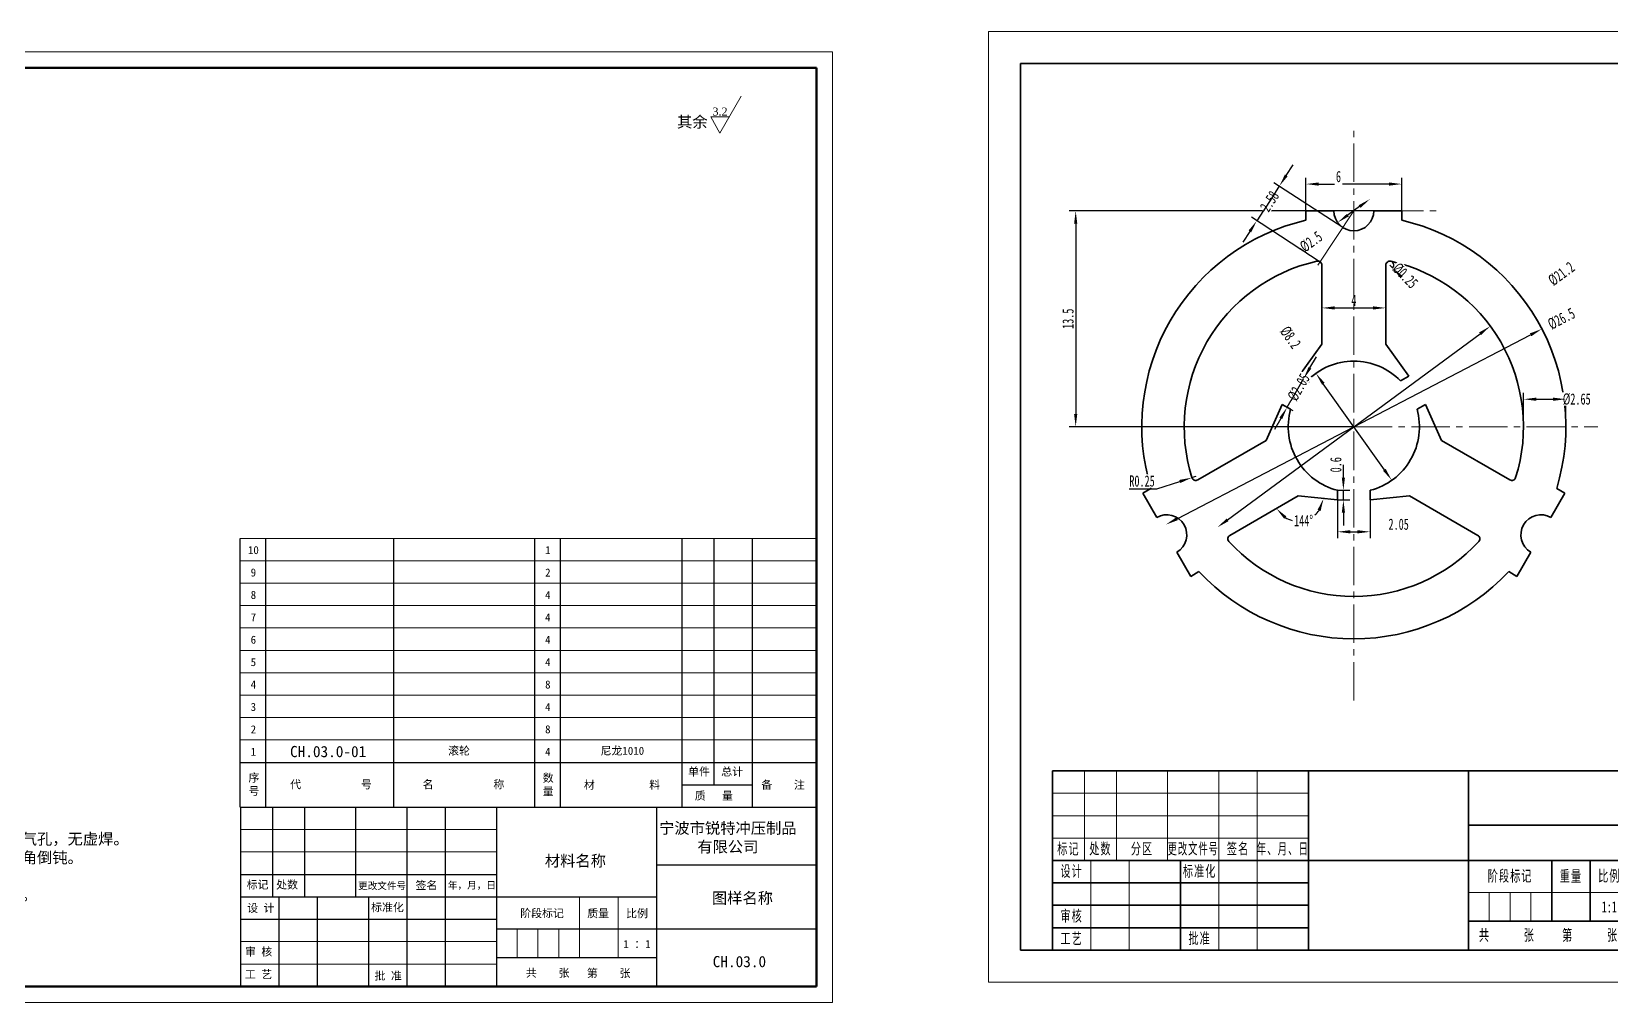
# Model space of a CAD drawing. Header units: millimetres. Extents: x 2881 to 4175, y 614 to 1739.
# Drawn here: x 3240.2 to 3733.8, y 1435.8 to 1739.2 of the extents above; entities that cross this region are included whole.
import ezdxf
from ezdxf.enums import TextEntityAlignment as Align

# ---------------------------------------------------------------- set-up
doc = ezdxf.new("R2010")
doc.units = ezdxf.units.MM
doc.linetypes.add('点画线', pattern=[18, 12, -2, 2, -2])
for name, color, linetype, lineweight in [('中心线层', 1, '点画线', 18), ('实线', 7, 'Continuous', 25), ('尺寸标注', 2, 'Continuous', 9), ('尺寸线层', 3, 'Continuous', 18), ('引导线', 6, 'Continuous', 9), ('文本', 3, 'Continuous', 15), ('框格线', 8, 'Continuous', 20), ('粗实线', 9, 'Continuous', 50), ('粗实线层', 7, 'Continuous', 35), ('细实线层', 7, 'Continuous', 18)]:
    doc.layers.add(name, color=color, linetype=linetype, lineweight=lineweight)
doc.styles.get("Standard").update_dxf_attribs({"font": 'simfang.ttf'})
doc.styles.add('标准', font='', dxfattribs={"width": 0.667})
doc.styles.get('标准').set_extended_font_data('宋体')
doc.dimstyles.new('GB_尺寸', dxfattribs={"dimtxt": 3.5, "dimasz": 4, "dimexe": 2, "dimexo": 0, "dimtad": 1, "dimlfac": 0.2, "dimdsep": 46, "dimtxsty": '标准', "dimblk": '_CAXARROW', "dimcen": 0, "dimdle": 6, "dimazin": 2, "dimtfac": 0.707107, "dimtdec": 3, "dimtmove": 2, "dimatfit": 3, "dimfxl": 1, "dimfrac": 2, "dimtolj": 1, "dimtzin": 0, "dimarcsym": 1})

# ---------------------------------------------------------------- blocks, each defined once
blk = doc.blocks.new('_CAXARROW')
blk.add_hatch(color=0).paths.add_polyline_path([(0, 0), (-1, 0.125), (-1, -0.125)], flags=0)
blk = doc.blocks.new('*D36')
at = {"layer": 'Defpoints', "color": 0, "transparency": 16777216}
blk.add_point((3594.59, 1585.1), dxfattribs=at)
at = {"layer": '尺寸线层', "color": 0, "linetype": 'Continuous', "lineweight": -2, "transparency": 16777216}
blk.add_line((3598.14, 1586.94), (3708.58, 1644.42), dxfattribs=at)
at = {"layer": '尺寸线层', "color": 0, "lineweight": -2, "transparency": 16777216, "xscale": 4, "yscale": 4, "zscale": 4, "rotation": 207.4920403016438}
blk.add_blockref('_CAXARROW', (3594.59, 1585.1), dxfattribs=at)
at = {"layer": '尺寸线层', "color": 0, "transparency": 16777216, "insert": (3718.22, 1649.43), "char_height": 3.5, "attachment_point": 5, "rotation": 27.492, "style": '标准', "bg_fill": 3, "box_fill_scale": 1.1, "bg_fill_color": 256, "bg_fill_true_color": 13158600, "bg_fill_transparency": 0}
blk.add_mtext('\\A1;%%C26.5', dxfattribs=at)
at = {"layer": 'Defpoints', "color": 0, "transparency": 16777216}
blk.add_point((3712.13, 1646.26), dxfattribs=at)
at = {"layer": '尺寸线层', "color": 0, "lineweight": -2, "transparency": 16777216, "xscale": 4, "yscale": 4, "zscale": 4, "rotation": 27.4920403016438}
blk.add_blockref('_CAXARROW', (3712.13, 1646.26), dxfattribs=at)
blk = doc.blocks.new('*D37')
at = {"layer": 'Defpoints', "color": 0, "transparency": 16777216}
for p in [(3696.02, 1647.13), (3610.7, 1584.23)]:
    blk.add_point(p, dxfattribs=at)
at = {"layer": '尺寸线层', "color": 0, "linetype": 'Continuous', "lineweight": -2, "transparency": 16777216}
blk.add_line((3613.92, 1586.6), (3692.8, 1644.75), dxfattribs=at)
at = {"layer": '尺寸线层', "color": 0, "lineweight": -2, "transparency": 16777216, "xscale": 4, "yscale": 4, "zscale": 4}
for p, rotation in [((3696.02, 1647.13), 36.39739199366306), ((3610.7, 1584.23), 216.397391993663)]:
    blk.add_blockref('_CAXARROW', p, dxfattribs=dict(at, rotation=rotation))
at = {"layer": '尺寸线层', "color": 0, "transparency": 16777216, "insert": (3718.22, 1663.49), "char_height": 3.5, "attachment_point": 5, "rotation": 36.3974, "style": '标准', "bg_fill": 3, "box_fill_scale": 1.1, "bg_fill_color": 256, "bg_fill_true_color": 13158600, "bg_fill_transparency": 0}
blk.add_mtext('\\A1;%%C21.2', dxfattribs=at)
blk = doc.blocks.new('*D38')
at = {"layer": 'Defpoints', "color": 0, "transparency": 16777216}
for p in [(3641.5, 1632.4), (3665.23, 1598.96)]:
    blk.add_point(p, dxfattribs=at)
at = {"layer": '尺寸线层', "color": 0, "linetype": 'Continuous', "lineweight": -2, "transparency": 16777216}
blk.add_line((3662.91, 1602.22), (3643.81, 1629.14), dxfattribs=at)
at = {"layer": '尺寸线层', "color": 0, "lineweight": -2, "transparency": 16777216, "xscale": 4, "yscale": 4, "zscale": 4}
for p, rotation in [((3641.5, 1632.4), 125.3609230140557), ((3665.23, 1598.96), 305.3609230140556)]:
    blk.add_blockref('_CAXARROW', p, dxfattribs=dict(at, rotation=rotation))
at = {"layer": '尺寸线层', "color": 0, "transparency": 16777216, "insert": (3633.55, 1643.6), "char_height": 3.5, "attachment_point": 5, "rotation": 305.3609, "style": '标准', "bg_fill": 3, "box_fill_scale": 1.1, "bg_fill_color": 256, "bg_fill_true_color": 13158600, "bg_fill_transparency": 0}
blk.add_mtext('\\A1;%%C8.2', dxfattribs=at)
blk = doc.blocks.new('*D39')
at = {"layer": 'Defpoints', "color": 0, "transparency": 16777216}
for p in [(3643.36, 1652.3), (3663.36, 1652.82), (3663.36, 1651.37)]:
    blk.add_point(p, dxfattribs=at)
at = {"layer": '尺寸线层', "color": 0, "linetype": 'Continuous', "lineweight": -2, "transparency": 16777216}
for p, q in [((3643.36, 1652.3), (3643.36, 1654.82)), ((3663.36, 1651.37), (3663.36, 1654.82)), ((3647.36, 1652.82), (3659.36, 1652.82))]:
    blk.add_line(p, q, dxfattribs=at)
at = {"layer": '尺寸线层', "color": 0, "lineweight": -2, "transparency": 16777216, "xscale": 4, "yscale": 4, "zscale": 4, "rotation": 180}
blk.add_blockref('_CAXARROW', (3643.36, 1652.82), dxfattribs=at)
at = {"layer": '尺寸线层', "color": 0, "lineweight": -2, "transparency": 16777216, "xscale": 4, "yscale": 4, "zscale": 4}
blk.add_blockref('_CAXARROW', (3663.36, 1652.82), dxfattribs=at)
at = {"layer": '尺寸线层', "color": 0, "transparency": 16777216, "insert": (3653.36, 1655.19), "char_height": 3.5, "attachment_point": 5, "style": '标准', "bg_fill": 3, "box_fill_scale": 1.1, "bg_fill_color": 256, "bg_fill_true_color": 13158600, "bg_fill_transparency": 0}
blk.add_mtext('\\A1;4', dxfattribs=at)
blk = doc.blocks.new('*D40')
at = {"layer": 'Defpoints', "color": 0, "transparency": 16777216}
for p in [(3668.36, 1691.52), (3638.36, 1683.18), (3668.36, 1683.18)]:
    blk.add_point(p, dxfattribs=at)
at = {"layer": '尺寸线层', "color": 0, "linetype": 'Continuous', "lineweight": -2, "transparency": 16777216}
for p, q in [((3638.36, 1683.18), (3638.36, 1693.52)), ((3668.36, 1683.18), (3668.36, 1693.52)), ((3642.36, 1691.52), (3647.27, 1691.52)), ((3664.36, 1691.52), (3649.87, 1691.52))]:
    blk.add_line(p, q, dxfattribs=at)
at = {"layer": '尺寸线层', "color": 0, "lineweight": -2, "transparency": 16777216, "xscale": 4, "yscale": 4, "zscale": 4, "rotation": 180}
blk.add_blockref('_CAXARROW', (3638.36, 1691.52), dxfattribs=at)
at = {"layer": '尺寸线层', "color": 0, "lineweight": -2, "transparency": 16777216, "xscale": 4, "yscale": 4, "zscale": 4}
blk.add_blockref('_CAXARROW', (3668.36, 1691.52), dxfattribs=at)
at = {"layer": '尺寸线层', "color": 0, "transparency": 16777216, "insert": (3648.57, 1693.86), "char_height": 3.5, "attachment_point": 5, "style": '标准', "bg_fill": 3, "box_fill_scale": 1.1, "bg_fill_color": 256, "bg_fill_true_color": 13158600, "bg_fill_transparency": 0}
blk.add_mtext('\\A1;6', dxfattribs=at)
blk = doc.blocks.new('*D41')
at = {"layer": 'Defpoints', "color": 0, "transparency": 16777216}
for p in [(3658.42, 1686.85), (3648.3, 1679.51)]:
    blk.add_point(p, dxfattribs=at)
at = {"layer": '尺寸线层', "color": 0, "linetype": 'Continuous', "lineweight": -2, "transparency": 16777216}
blk.add_line((3655.18, 1684.5), (3651.54, 1681.86), dxfattribs=at)
at = {"layer": '尺寸线层', "color": 0, "lineweight": -2, "transparency": 16777216, "xscale": 4, "yscale": 4, "zscale": 4}
for p, rotation in [((3658.42, 1686.85), 35.91091659803475), ((3648.3, 1679.51), 215.9109165980348)]:
    blk.add_blockref('_CAXARROW', p, dxfattribs=dict(at, rotation=rotation))
at = {"layer": '尺寸线层', "color": 0, "transparency": 16777216, "insert": (3640.02, 1673.52), "char_height": 3.5, "attachment_point": 5, "rotation": 35.9109, "style": '标准', "bg_fill": 3, "box_fill_scale": 1.1, "bg_fill_color": 256, "bg_fill_true_color": 13158600, "bg_fill_transparency": 0}
blk.add_mtext('\\A1;%%C2.5', dxfattribs=at)
blk = doc.blocks.new('*D42')
at = {"layer": 'Defpoints', "color": 0, "transparency": 16777216}
for p in [(3602.8, 1599.79), (3603.99, 1600.17)]:
    blk.add_point(p, dxfattribs=at)
at = {"layer": '尺寸线层', "color": 0, "linetype": 'Continuous', "lineweight": -2, "transparency": 16777216}
for p, q in [((3603.99, 1600.17), (3602.8, 1599.79)), ((3583.17, 1596.34), (3591.83, 1596.34)), ((3591.83, 1596.34), (3598.98, 1598.59))]:
    blk.add_line(p, q, dxfattribs=at)
at = {"layer": '尺寸线层', "color": 0, "lineweight": -2, "transparency": 16777216, "xscale": 4, "yscale": 4, "zscale": 4, "rotation": 17.4419869830191}
blk.add_blockref('_CAXARROW', (3602.8, 1599.79), dxfattribs=at)
at = {"layer": '尺寸线层', "color": 0, "transparency": 16777216, "insert": (3587.19, 1598.72), "char_height": 3.5, "attachment_point": 5, "style": '标准', "bg_fill": 3, "box_fill_scale": 1.1, "bg_fill_color": 256, "bg_fill_true_color": 13158600, "bg_fill_transparency": 0}
blk.add_mtext('\\A1;R0.25', dxfattribs=at)
blk = doc.blocks.new('*D43')
at = {"layer": 'Defpoints', "color": 0, "transparency": 16777216}
for p in [(3659.61, 1683.18), (3566.46, 1615.68), (3653.36, 1615.68)]:
    blk.add_point(p, dxfattribs=at)
at = {"layer": '尺寸线层', "color": 0, "linetype": 'Continuous', "lineweight": -2, "transparency": 16777216}
for p, q in [((3659.61, 1683.18), (3564.46, 1683.18)), ((3566.46, 1679.18), (3566.46, 1619.68)), ((3653.36, 1615.68), (3564.46, 1615.68))]:
    blk.add_line(p, q, dxfattribs=at)
at = {"layer": '尺寸线层', "color": 0, "lineweight": -2, "transparency": 16777216, "xscale": 4, "yscale": 4, "zscale": 4}
for p, rotation in [((3566.46, 1683.18), 90), ((3566.46, 1615.68), 270)]:
    blk.add_blockref('_CAXARROW', p, dxfattribs=dict(at, rotation=rotation))
at = {"layer": '尺寸线层', "color": 0, "transparency": 16777216, "insert": (3564.09, 1649.43), "char_height": 3.5, "attachment_point": 5, "rotation": 90, "style": '标准', "bg_fill": 3, "box_fill_scale": 1.1, "bg_fill_color": 256, "bg_fill_true_color": 13158600, "bg_fill_transparency": 0}
blk.add_mtext('\\A1;13.5', dxfattribs=at)
blk = doc.blocks.new('*D44')
at = {"layer": 'Defpoints', "color": 0, "transparency": 16777216}
for p in [(3648.24, 1595.83), (3650.1, 1595.83), (3648.24, 1592.83)]:
    blk.add_point(p, dxfattribs=at)
at = {"layer": '尺寸线层', "color": 0, "linetype": 'Continuous', "lineweight": -2, "transparency": 16777216}
for p, q in [((3650.1, 1599.83), (3650.1, 1603.83)), ((3648.24, 1595.83), (3652.1, 1595.83)), ((3650.1, 1592.83), (3650.1, 1595.83)), ((3648.24, 1592.83), (3652.1, 1592.83)), ((3650.1, 1588.83), (3650.1, 1584.83))]:
    blk.add_line(p, q, dxfattribs=at)
at = {"layer": '尺寸线层', "color": 0, "lineweight": -2, "transparency": 16777216, "xscale": 4, "yscale": 4, "zscale": 4, "rotation": 90}
blk.add_blockref('_CAXARROW', (3650.1, 1592.83), dxfattribs=at)
at = {"layer": '尺寸线层', "color": 0, "transparency": 16777216, "insert": (3647.75, 1603.82), "char_height": 3.5, "attachment_point": 5, "rotation": 90, "style": '标准', "bg_fill": 3, "box_fill_scale": 1.1, "bg_fill_color": 256, "bg_fill_true_color": 13158600, "bg_fill_transparency": 0}
blk.add_mtext('\\A1;0.6', dxfattribs=at)
at = {"layer": '尺寸线层', "color": 0, "lineweight": -2, "transparency": 16777216, "xscale": 4, "yscale": 4, "zscale": 4, "rotation": 270}
blk.add_blockref('_CAXARROW', (3650.1, 1595.83), dxfattribs=at)
blk = doc.blocks.new('*D45')
at = {"layer": 'Defpoints', "color": 0, "transparency": 16777216}
for p in [(3648.24, 1592.83), (3658.49, 1592.83), (3658.49, 1582.87)]:
    blk.add_point(p, dxfattribs=at)
at = {"layer": '尺寸线层', "color": 0, "linetype": 'Continuous', "lineweight": -2, "transparency": 16777216}
for p, q in [((3648.24, 1592.83), (3648.24, 1580.87)), ((3658.49, 1592.83), (3658.49, 1580.87)), ((3652.24, 1582.87), (3654.49, 1582.87))]:
    blk.add_line(p, q, dxfattribs=at)
at = {"layer": '尺寸线层', "color": 0, "lineweight": -2, "transparency": 16777216, "xscale": 4, "yscale": 4, "zscale": 4, "rotation": 180}
blk.add_blockref('_CAXARROW', (3648.24, 1582.87), dxfattribs=at)
at = {"layer": '尺寸线层', "color": 0, "lineweight": -2, "transparency": 16777216, "xscale": 4, "yscale": 4, "zscale": 4}
blk.add_blockref('_CAXARROW', (3658.49, 1582.87), dxfattribs=at)
at = {"layer": '尺寸线层', "color": 0, "transparency": 16777216, "insert": (3667.37, 1585.22), "char_height": 3.5, "attachment_point": 5, "style": '标准', "bg_fill": 3, "box_fill_scale": 1.1, "bg_fill_color": 256, "bg_fill_true_color": 13158600, "bg_fill_transparency": 0}
blk.add_mtext('\\A1;2.05', dxfattribs=at)
blk = doc.blocks.new('*D46')
at = {"layer": 'Defpoints', "color": 0, "transparency": 16777216}
for p in [(3636.01, 1594.12), (3636.01, 1594.12), (3648.24, 1592.83), (3614.62, 1581.76)]:
    blk.add_point(p, dxfattribs=at)
at = {"layer": '尺寸线层', "color": 0, "linetype": 'Continuous', "lineweight": -2, "transparency": 16777216}
for start, end in [(310.892, 324.8163), (239.1837, 256.1836)]:
    blk.add_arc((3636.01, 1594.12), 7.94, start, end, dxfattribs=at)
at = {"layer": '尺寸线层', "color": 0, "lineweight": -2, "transparency": 16777216, "xscale": 4, "yscale": 4, "zscale": 4}
for p, rotation in [((3629.14, 1590.15), 134.5918516658179), ((3643.91, 1593.29), 69.40814833418193)]:
    blk.add_blockref('_CAXARROW', p, dxfattribs=dict(at, rotation=rotation))
at = {"layer": '尺寸线层', "color": 0, "transparency": 16777216, "insert": (3637.66, 1586.35), "char_height": 3.5, "attachment_point": 5, "style": '标准', "bg_fill": 3, "box_fill_scale": 1.1, "bg_fill_color": 256, "bg_fill_true_color": 13158600, "bg_fill_transparency": 0}
blk.add_mtext('\\A1;144°', dxfattribs=at)
at = {"layer": 'Defpoints', "color": 0, "transparency": 16777216}
blk.add_point((3634.36, 1586.35), dxfattribs=at)
blk = doc.blocks.new('$CAXA_FRAME_13B17AC1$')
at = {"layer": '粗实线层'}
for p, q in [((95, 138.5), (-95, 138.5)), ((-95, 138.5), (-95, -138.5)), ((95, -138.5), (95, 138.5)), ((-95, -138.5), (95, -138.5))]:
    blk.add_line(p, q, dxfattribs=at)
at = {"layer": '细实线层'}
for p, q in [((105, 148.5), (-105, 148.5)), ((-105, 148.5), (-105, -148.5)), ((105, -148.5), (105, 148.5)), ((-105, -148.5), (105, -148.5))]:
    blk.add_line(p, q, dxfattribs=at)
blk = doc.blocks.new('$CAXA_TITLE_151E506F$')
at = {"layer": '粗实线层'}
for p, q in [((0, 56), (-180, 56)), ((-180, 56), (-180, 0)), ((-100, 56), (-100, 0)), ((-50, 56), (-50, 0)), ((0, 0), (0, 56)), ((0, 39), (-50, 39)), ((0, 28), (-180, 28)), ((-140, 28), (-140, 0)), ((-24, 28), (-24, 9)), ((-12, 28), (-12, 9)), ((-100, 21), (-180, 21)), ((-100, 14), (-180, 14)), ((-100, 7), (-180, 7)), ((0, 9), (-50, 9)), ((0, 0), (-180, 0))]:
    blk.add_line(p, q, dxfattribs=at)
at = {"layer": '细实线层'}
for p, q in [((-170, 56), (-170, 28)), ((-160, 56), (-160, 28)), ((-144, 56), (-144, 28)), ((-128, 56), (-128, 0)), ((-116, 56), (-116, 0)), ((-100, 49), (-180, 49)), ((-100, 42), (-180, 42)), ((-100, 35), (-180, 35)), ((-168, 28), (-168, 0)), ((-156, 28), (-156, 0)), ((0, 18), (-50, 18)), ((-43.5, 18), (-43.5, 9)), ((-37, 18), (-37, 9)), ((-30.5, 18), (-30.5, 9))]:
    blk.add_line(p, q, dxfattribs=at)
at = {"layer": '尺寸线层', "char_height": 3.5, "attachment_point": 5, "line_spacing_factor": 0.963108, "style": '标准'}
for s, insert, width in [('\\T1.1;标记', (-175, 31.5), 18), ('\\T1.1;处数', (-165, 31.5), 18), ('\\T1.1;分区', (-152, 31.5), 30), ('\\T1.1;{\\W0.592404;更改文件号}', (-136, 31.5), 30), ('\\T1.1;签名', (-122, 31.5), 22), ('\\T1.1;{\\W0.605422;年、月、日}', (-108, 31.5), 30), ('\\T1.1;设计', (-174, 24.5), 22), ('\\T1.1;标准化', (-134, 24.5), 22), ('\\T1.1;阶段标记', (-37, 23), 50), ('\\T1.1;重量', (-18, 23), 22), ('\\T1.1;比例', (-6, 23), 22), ('\\T1.1;审核', (-174, 10.5), 22), ('\\T1.1;工艺', (-174, 3.5), 22), ('\\T1.1;批准', (-134, 3.5), 22), ('\\T1.1;共', (-45, 4.5), 8), ('\\T1.1;张', (-31, 4.5), 8), ('\\T1.1;第', (-19, 4.5), 8), ('\\T1.1;张', (-5, 4.5), 8)]:
    blk.add_mtext(s, dxfattribs=dict(at, insert=insert, width=width))
at = {"layer": '尺寸线层', "style": '标准'}
for tag, height, width, p in [('标记C', 3.63, 0.664996, (-175, 52.5)), ('处数C', 3.63, 0.664996, (-165, 52.5)), ('分区C', 3.63, 0.667, (-152, 52.5)), ('更改文件号C', 3.63, 0.498314, (-136, 52.5)), ('更改签名C', 3.63, 0.447537, (-122, 52.5)), ('更改日期C', 3.63, 0.610278, (-108, 52.5)), ('单位名称', 5.19, 0.667, (-25, 47.5)), ('标记B', 3.63, 0.664996, (-175, 45.5)), ('处数B', 3.63, 0.664996, (-165, 45.5)), ('分区B', 3.63, 0.667, (-152, 45.5)), ('更改文件号B', 3.63, 0.498314, (-136, 45.5)), ('更改签名B', 3.63, 0.447537, (-122, 45.5)), ('更改日期B', 3.63, 0.610278, (-108, 45.5)), ('图纸名称', 5.19, 0.667, (-75, 42)), ('标记A', 3.63, 0.664996, (-175, 38.5)), ('处数A', 3.63, 0.664996, (-165, 38.5)), ('分区A', 3.63, 0.667, (-152, 38.5)), ('更改文件号A', 3.63, 0.498314, (-136, 38.5)), ('更改签名A', 3.63, 0.447537, (-122, 38.5)), ('更改日期A', 3.63, 0.610278, (-108, 38.5)), ('图纸编号', 5.19, 0.667, (-25, 33.5)), ('设计', 3.63, 0.667, (-162, 24.5)), ('设计日期', 3.63, 0.667, (-148, 24.5)), ('标准化', 3.63, 0.667, (-122, 24.5)), ('标准化日期', 3.63, 0.554163, (-108, 24.5)), ('材料名称', 5.19, 0.667, (-75, 14)), ('阶段标记S', 3.63, 0.223769, (-46.75, 13.5)), ('阶段标记A', 3.63, 0.223769, (-40.25, 13.5)), ('阶段标记B', 3.63, 0.223769, (-33.75, 13.5)), ('阶段标记C', 3.63, 0.223769, (-27.25, 13.5)), ('重量', 3.63, 0.667, (-18, 13.5)), ('图纸比例', 3.63, 0.510551, (-6, 13.5)), ('审核', 3.63, 0.667, (-162, 10.5)), ('审核日期', 3.63, 0.667, (-148, 10.5)), ('工艺', 3.63, 0.667, (-162, 3.5)), ('工艺日期', 3.63, 0.667, (-148, 3.5)), ('批准', 3.63, 0.667, (-122, 3.5)), ('批准日期', 3.63, 0.667, (-108, 3.5)), ('页数', 3.63, 0.667, (-38, 4.5)), ('页码', 3.63, 0.667, (-12, 4.5))]:
    blk.add_attdef(tag, text='', height=height, dxfattribs=dict(at, width=width)).set_placement(p, align=Align.MIDDLE_CENTER)
blk = doc.blocks.new('*D98')
at = {"layer": 'Defpoints', "color": 0, "transparency": 16777216}
for p in [(3649.91, 1677.97), (3642.89, 1667.17)]:
    blk.add_point(p, dxfattribs=at)
at = {"layer": '尺寸线层', "color": 0, "linetype": 'Continuous', "lineweight": -2, "transparency": 16777216}
for p, q in [((3632.25, 1694.21), (3634.42, 1697.57)), ((3649.91, 1677.97), (3628.39, 1691.95)), ((3642.89, 1667.17), (3621.37, 1681.15)), ((3620.87, 1676.7), (3618.69, 1673.35))]:
    blk.add_line(p, q, dxfattribs=at)
at = {"layer": '尺寸线层', "color": 0, "transparency": 16777216, "insert": (3627, 1686.13), "char_height": 3.5, "attachment_point": 5, "rotation": 56.9901, "style": '标准', "bg_fill": 3, "box_fill_scale": 1.1, "bg_fill_color": 256, "bg_fill_true_color": 13158600, "bg_fill_transparency": 0}
blk.add_mtext('\\A1;2.58', dxfattribs=at)
at = {"layer": 'Defpoints', "color": 0, "transparency": 16777216}
blk.add_point((3623.05, 1680.06), dxfattribs=at)
at = {"layer": '尺寸线层', "color": 0, "linetype": 'Continuous', "lineweight": -2, "transparency": 16777216}
blk.add_line((3630.07, 1690.86), (3623.05, 1680.06), dxfattribs=at)
at = {"layer": '尺寸线层', "color": 0, "lineweight": -2, "transparency": 16777216, "xscale": 4, "yscale": 4, "zscale": 4}
for p, rotation in [((3630.07, 1690.86), 236.9901358297573), ((3623.05, 1680.06), 56.99013582975731)]:
    blk.add_blockref('_CAXARROW', p, dxfattribs=dict(at, rotation=rotation))
blk = doc.blocks.new('*D99')
at = {"layer": 'Defpoints', "color": 0, "transparency": 16777216}
for p in [(3706.36, 1615.68), (3719.61, 1615.68)]:
    blk.add_point(p, dxfattribs=at)
at = {"layer": '尺寸线层', "color": 0, "linetype": 'Continuous', "lineweight": -2, "transparency": 16777216}
for p, q in [((3706.36, 1615.68), (3706.36, 1626.29)), ((3710.36, 1624.29), (3715.61, 1624.29)), ((3719.61, 1615.68), (3719.61, 1626.29))]:
    blk.add_line(p, q, dxfattribs=at)
at = {"layer": '尺寸线层', "color": 0, "lineweight": -2, "transparency": 16777216, "xscale": 4, "yscale": 4, "zscale": 4, "rotation": 180}
blk.add_blockref('_CAXARROW', (3706.36, 1624.29), dxfattribs=at)
at = {"layer": '尺寸线层', "color": 0, "transparency": 16777216, "insert": (3723, 1624.29), "char_height": 3.5, "attachment_point": 5, "style": '标准', "bg_fill": 3, "box_fill_scale": 1.1, "bg_fill_color": 256, "bg_fill_true_color": 13158600, "bg_fill_transparency": 0}
blk.add_mtext('\\A1;%%C2.65', dxfattribs=at)
at = {"layer": 'Defpoints', "color": 0, "transparency": 16777216}
blk.add_point((3719.61, 1624.29), dxfattribs=at)
at = {"layer": '尺寸线层', "color": 0, "lineweight": -2, "transparency": 16777216, "xscale": 4, "yscale": 4, "zscale": 4}
blk.add_blockref('_CAXARROW', (3719.61, 1624.29), dxfattribs=at)
blk = doc.blocks.new('*D100')
at = {"layer": '尺寸线层', "color": 0, "linetype": 'Continuous', "lineweight": -2, "transparency": 16777216}
blk.add_line((3668.28, 1662.43), (3671.07, 1659.57), dxfattribs=at)
at = {"layer": '尺寸线层', "color": 0, "transparency": 16777216, "insert": (3669.39, 1662.89), "char_height": 3.5, "attachment_point": 5, "rotation": 314.3098, "style": '标准', "bg_fill": 3, "box_fill_scale": 1.1, "bg_fill_color": 256, "bg_fill_true_color": 13158600, "bg_fill_transparency": 0}
blk.add_mtext('\\A1;%%C0.25', dxfattribs=at)
at = {"layer": 'Defpoints', "color": 0, "transparency": 16777216}
for p in [(3664.61, 1666.19), (3665.48, 1665.3)]:
    blk.add_point(p, dxfattribs=at)
at = {"layer": '尺寸线层', "color": 0, "linetype": 'Continuous', "lineweight": -2, "transparency": 16777216}
blk.add_line((3664.61, 1666.19), (3665.48, 1665.3), dxfattribs=at)
blk.add_arc((3664.61, 1666.19), 1.25, 314.3098, 77.442, dxfattribs=at)
at = {"layer": '尺寸线层', "color": 0, "lineweight": -2, "transparency": 16777216, "xscale": 4, "yscale": 4, "zscale": 4, "rotation": 134.3097980881221}
blk.add_blockref('_CAXARROW', (3665.48, 1665.3), dxfattribs=at)
blk = doc.blocks.new('*D101')
at = {"layer": '尺寸线层', "color": 0, "linetype": 'Continuous', "lineweight": -2, "transparency": 16777216}
for p, q in [((3639.66, 1634.13), (3641.66, 1637.59)), ((3636.14, 1631.54), (3639.39, 1629.66)), ((3631.01, 1622.67), (3634.27, 1620.78)), ((3630.54, 1618.32), (3628.54, 1614.86))]:
    blk.add_line(p, q, dxfattribs=at)
at = {"layer": '尺寸线层', "color": 0, "transparency": 16777216, "insert": (3636.14, 1628.02), "char_height": 3.5, "attachment_point": 5, "rotation": 60, "style": '标准', "bg_fill": 3, "box_fill_scale": 1.1, "bg_fill_color": 256, "bg_fill_true_color": 13158600, "bg_fill_transparency": 0}
blk.add_mtext('\\A1;%%C2.05', dxfattribs=at)
at = {"layer": 'Defpoints', "color": 0, "transparency": 16777216}
for p in [(3636.14, 1631.54), (3637.66, 1630.66), (3631.01, 1622.67)]:
    blk.add_point(p, dxfattribs=at)
at = {"layer": '尺寸线层', "color": 0, "linetype": 'Continuous', "lineweight": -2, "transparency": 16777216}
blk.add_line((3632.54, 1621.78), (3637.66, 1630.66), dxfattribs=at)
at = {"layer": '尺寸线层', "color": 0, "lineweight": -2, "transparency": 16777216, "xscale": 4, "yscale": 4, "zscale": 4}
for p, rotation in [((3637.66, 1630.66), 240.0000000000008), ((3632.54, 1621.78), 60.00000000000082)]:
    blk.add_blockref('_CAXARROW', p, dxfattribs=dict(at, rotation=rotation))

msp = doc.modelspace()

# ---------------------------------------------------------------- linework, layer by layer
at = {"layer": '实线'}
for p, q in [((3305.4618, 1496.8211), (3305.4618, 1580.8211)), ((3313.4618, 1496.8211), (3313.4618, 1580.8211)), ((3353.4618, 1496.8211), (3353.4618, 1580.8211)), ((3397.4618, 1496.8211), (3397.4618, 1580.8211)), ((3405.4618, 1496.8211), (3405.4618, 1580.8211)), ((3443.4618, 1496.8211), (3443.4618, 1580.8211)), ((3453.4618, 1503.8211), (3453.4618, 1580.8211)), ((3465.4618, 1496.8211), (3465.4618, 1580.8211)), ((3305.4618, 1510.8211), (3485.4618, 1510.8211)), ((3443.4618, 1503.8211), (3465.4618, 1503.8211)), ((3305.4618, 1496.8211), (3485.4618, 1496.8211)), ((3305.4806, 1496.8211), (3305.4806, 1440.8211)), ((3315.4806, 1496.8211), (3315.4806, 1468.8211)), ((3325.4806, 1496.8211), (3325.4806, 1468.8211)), ((3341.4806, 1496.8211), (3341.4806, 1468.8211)), ((3357.4806, 1496.8211), (3357.4806, 1440.8211)), ((3369.4806, 1496.8211), (3369.4806, 1440.8211)), ((3385.4806, 1496.8211), (3385.4806, 1440.8211)), ((3435.4618, 1496.8211), (3435.4618, 1440.8211)), ((3435.4618, 1478.8211), (3485.4618, 1478.8211)), ((3305.4618, 1475.8211), (3385.4806, 1475.8211)), ((3305.4618, 1468.8211), (3385.4806, 1468.8211)), ((3317.4806, 1468.8211), (3317.4806, 1440.8211)), ((3329.4806, 1468.8211), (3329.4806, 1440.8211)), ((3345.4806, 1468.8211), (3345.4806, 1440.8211)), ((3385.4806, 1468.8211), (3435.4618, 1468.8211)), ((3305.4618, 1461.8211), (3385.4806, 1461.8211)), ((3385.4806, 1458.8211), (3485.4618, 1458.8211)), ((3385.4806, 1449.8211), (3435.4618, 1449.8211)), ((3305.4618, 1440.8211), (3485.4618, 1440.8211))]:
    msp.add_line(p, q, dxfattribs=at)
at = {"layer": '引导线'}
for p, q in [((3070.4618, 1732.8211), (3490.4618, 1732.8211)), ((3490.4618, 1435.8211), (3490.4618, 1732.8211)), ((3305.4618, 1580.8211), (3485.4618, 1580.8211)), ((3305.4618, 1573.8211), (3485.4618, 1573.8211)), ((3305.4618, 1566.8211), (3485.4618, 1566.8211)), ((3305.4618, 1566.8211), (3485.4618, 1566.8211)), ((3305.4618, 1559.8211), (3485.4618, 1559.8211)), ((3305.4618, 1552.8211), (3485.4618, 1552.8211)), ((3305.4618, 1545.8211), (3485.4618, 1545.8211)), ((3305.4618, 1538.8211), (3485.4618, 1538.8211)), ((3305.4618, 1531.8211), (3485.4618, 1531.8211)), ((3305.4618, 1524.8211), (3485.4618, 1524.8211)), ((3305.4618, 1517.8211), (3485.4618, 1517.8211)), ((3305.4618, 1489.8211), (3385.4806, 1489.8211)), ((3305.4618, 1482.8211), (3385.4806, 1482.8211)), ((3305.4618, 1454.8211), (3385.4806, 1454.8211)), ((3305.4618, 1447.8211), (3385.4806, 1447.8211)), ((3070.4618, 1435.8211), (3490.4618, 1435.8211))]:
    msp.add_line(p, q, dxfattribs=at)
at = {"layer": '文本'}
for p, q in [((3455.3238, 1707.4451), (3461.9748, 1718.9651)), ((3458.2336, 1712.4851), (3452.4139, 1712.4851)), ((3452.4139, 1712.4851), (3455.3238, 1707.4451))]:
    msp.add_line(p, q, dxfattribs=at)
at = {"layer": '文本', "ltscale": 0.2}
for p, q in [((3411.4618, 1468.8211), (3411.4618, 1449.8211)), ((3423.4618, 1468.8211), (3423.4618, 1449.8211)), ((3391.9618, 1458.8211), (3391.9618, 1449.8211)), ((3398.4618, 1458.8211), (3398.4618, 1449.8211)), ((3404.9618, 1458.8211), (3404.9618, 1449.8211))]:
    msp.add_line(p, q, dxfattribs=at)
at = {"layer": '粗实线'}
for p, q in [((3095.4618, 1727.8211), (3485.4618, 1727.8211)), ((3485.4618, 1440.8211), (3485.4618, 1727.8211)), ((3095.4618, 1440.8211), (3485.4618, 1440.8211))]:
    msp.add_line(p, q, dxfattribs=at)
at = {"layer": '粗实线层'}
for p, q in [((3638.3614, 1683.1792), (3647.1114, 1683.1792)), ((3638.3614, 1680.2088), (3638.3614, 1683.1792)), ((3659.6114, 1683.1792), (3668.3614, 1683.1792)), ((3668.3614, 1680.2088), (3668.3614, 1683.1792)), ((3643.3614, 1641.487), (3643.3614, 1666.1917)), ((3663.3614, 1641.487), (3663.3614, 1666.1917)), ((3643.3614, 1641.487), (3636.136, 1631.5421)), ((3663.3614, 1641.487), (3670.5867, 1631.5421)), ((3638.7341, 1630.0421), (3636.136, 1631.5421)), ((3667.9886, 1630.0421), (3670.5867, 1631.5421)), ((3626.0112, 1611.4356), (3631.011, 1622.6654)), ((3633.6091, 1621.1654), (3631.011, 1622.6654)), ((3673.1136, 1621.1654), (3675.7117, 1622.6654)), ((3680.7115, 1611.4356), (3675.7117, 1622.6654)), ((3626.0112, 1611.4356), (3604.6163, 1599.0832)), ((3680.7115, 1611.4356), (3702.1065, 1599.0832)), ((3589.9771, 1596.4048), (3587.4046, 1594.9196)), ((3591.7796, 1587.3419), (3587.4046, 1594.9196)), ((3648.2364, 1595.8302), (3648.2364, 1592.8302)), ((3658.4864, 1595.8302), (3658.4864, 1592.8302)), ((3719.3181, 1594.9196), (3714.9431, 1587.3419)), ((3716.7456, 1596.4048), (3719.3181, 1594.9196)), ((3636.0112, 1594.1151), (3614.6163, 1581.7627)), ((3636.0112, 1594.1151), (3648.2364, 1592.8302)), ((3670.7115, 1594.1151), (3658.4864, 1592.8302)), ((3670.7115, 1594.1151), (3692.1065, 1581.7627)), ((3602.4046, 1568.9388), (3598.0296, 1576.5166)), ((3708.6931, 1576.5166), (3704.3181, 1568.9388)), ((3604.9771, 1570.4241), (3602.4046, 1568.9388)), ((3701.7456, 1570.4241), (3704.3181, 1568.9388))]:
    msp.add_line(p, q, dxfattribs=at)
for centre, radius, start, end in [((3653.3614, 1683.1792), 6.25, 180, 0), ((3653.3614, 1615.6792), 66.25, 103.086105, 196.913895), ((3653.3614, 1615.6792), 66.25, 343.086105, 76.913895), ((3653.3614, 1615.6792), 53, 102.555834, 197.444203), ((3642.1115, 1666.1918), 1.2499, 359.997134, 102.562285), ((3664.6113, 1666.1917), 1.25, 77.441987, 180.000961), ((3653.3614, 1615.6792), 53, 342.555834, 77.444203), ((3653.3614, 1615.6792), 20.5, 44.477512, 135.522488), ((3653.3614, 1615.6792), 20.5, 164.477512, 255.522488), ((3653.3614, 1615.6792), 20.5, 284.477512, 15.522488), ((3603.9913, 1600.1658), 1.25, 197.441987, 300.000961), ((3702.7314, 1600.1656), 1.2499, 239.997134, 342.562285), ((3594.9046, 1581.9292), 6.25, 300, 120), ((3711.8181, 1581.9292), 6.25, 60, 240), ((3615.2412, 1580.6803), 1.2499, 119.997134, 222.562285), ((3653.3614, 1615.6792), 53, 222.555834, 317.444203), ((3691.4814, 1580.6803), 1.25, 317.441987, 60.000961), ((3653.3614, 1615.6792), 66.25, 223.086105, 316.913895)]:
    msp.add_arc(centre, radius, start, end, dxfattribs=at)

# ---------------------------------------------------------------- block references
ref = msp.add_blockref('$CAXA_TITLE_151E506F$', (3739.1842, 1452.1643), dxfattribs=at)
ref.add_attrib('图纸比例', '1:1', dxfattribs={"layer": '尺寸线层', "height": 3.5, "style": '标准', "width": 0.667}).set_placement((3733.1842, 1465.6643), align=Align.MIDDLE_CENTER)

# ---------------------------------------------------------------- texts
at = {"layer": '实线', "char_height": 3.5, "attachment_point": 5}
for s, insert, width in [('宁波市锐特冲压制品\\P有限公司', (3457.7836, 1487.1791), 63.1798), ('材料名称', (3410.1542, 1479.8635), 39.371), ('  图样名称', (3459.9616, 1468.2432), 63.1798), ('CH.03.0', (3461.3997, 1448.5458), 46.0025)]:
    msp.add_mtext(s, dxfattribs=dict(at, insert=insert, width=width))
at = {"layer": '文本'}
for s, insert, char_height, width, attachment_point in [('其余', (3446.6926, 1708.8103), 3.5, 63.1798, 8), ('{\\fTimes New Roman|b0|i0|c0|p18;3.2}', (3452.9728, 1715.43), 2.5, 14.6, 1), ('1.焊缝平整，无气孔，无虚焊。\\P2.修平焊疤，锐角倒钝。\\P3.油漆 绿色。\\P4.本图分左右件。', (3203.7534, 1477.9535), 3.5, 89.5148, 4)]:
    msp.add_mtext(s, dxfattribs=dict(at, insert=insert, char_height=char_height, width=width, attachment_point=attachment_point))
at = {"layer": '文本', "ltscale": 0.2, "attachment_point": 5}
for s, insert, char_height, width in [('标记', (3310.846, 1472.4798), 2.5, 14.5116), ('处数', (3320.0659, 1472.458), 2.5, 14.5116), ('更改文件号', (3349.7631, 1472.1268), 2.2, 32.188166), ('签名', (3363.6278, 1472.2861), 2.5, 14.5116), ('年，月，日', (3377.8202, 1472.2647), 2.2, 14.5116), ('设 计', (3311.8685, 1465.161), 2.5, 14.5116), ('标准化', (3351.4328, 1465.3886), 2.5, 14.5116), ('阶段标记', (3399.7387, 1463.5336), 2.5, 14.5116), ('质量', (3417.2516, 1463.4755), 2.5, 14.5116), ('比例', (3429.4226, 1463.4755), 2.5, 14.5116), ('审 核', (3311.1854, 1451.5206), 2.5, 14.5116), ('1 ：1', (3429.4087, 1454.0397), 2.5, 14.5116), ('共    张', (3401.4689, 1444.9016), 2.5, 14.5116), ('第    张', (3420.5354, 1444.8115), 2.5, 14.5116), ('工 艺', (3311.1456, 1444.4728), 2.5, 14.5116), ('批 准', (3351.6605, 1444.0065), 2.5, 14.5116)]:
    msp.add_mtext(s, dxfattribs=dict(at, insert=insert, char_height=char_height, width=width))
at = {"layer": '框格线', "color": 3, "width": 108.3187, "attachment_point": 5}
for s, insert, char_height in [('10', (3309.5411, 1577.1342), 2.5), ('1', (3401.5411, 1577.1342), 2.5), ('9', (3309.5411, 1570.1342), 2.5), ('2', (3401.5411, 1570.1342), 2.5), ('8', (3309.5411, 1563.1342), 2.5), ('4', (3401.5411, 1563.1342), 2.5), ('7', (3309.5411, 1556.1342), 2.5), ('4', (3401.5411, 1556.1342), 2.5), ('6', (3309.5411, 1549.1342), 2.5), ('4', (3401.5411, 1549.1342), 2.5), ('5', (3309.5411, 1542.1342), 2.5), ('4', (3401.5411, 1542.1342), 2.5), ('4', (3309.5411, 1535.1342), 2.5), ('8', (3401.5411, 1535.1342), 2.5), ('3', (3309.5411, 1528.1342), 2.5), ('4', (3401.5411, 1528.1342), 2.5), ('2', (3309.5411, 1521.1342), 2.5), ('8', (3401.5411, 1521.1342), 2.5), ('CH.03.0-01', (3332.9066, 1514.1722), 3.5), ('滚轮           ', (3373.7891, 1514.3004), 2.5), ('尼龙1010           ', (3424.8176, 1514.3004), 2.5), ('1', (3309.5411, 1514.1342), 2.5), ('4', (3401.5411, 1514.1342), 2.5), ('序\\P号', (3309.7204, 1503.788), 2.5), ('代           号', (3333.7891, 1503.788), 2.5), ('名           称', (3375.1785, 1503.788), 2.5), ('数\\P量', (3401.6493, 1503.788), 2.5), ('单件', (3448.7838, 1507.7945), 2.5), ('总计', (3459.1467, 1507.7945), 2.5), ('材          料', (3424.7068, 1503.6438), 2.5), ('质   量', (3453.4101, 1500.2597), 2.5), ('备    注', (3475.0396, 1503.6438), 2.5)]:
    msp.add_mtext(s, dxfattribs=dict(at, insert=insert, char_height=char_height))

# ---------------------------------------------------------------- next in the draw order: dimensions: what is measured, and where the dimension line sits
at = {"layer": '尺寸线层'}
dim = msp.add_linear_dim(base=(3668.3614, 1691.5192), p1=(3638.3614, 1683.1792), p2=(3668.3614, 1683.1792), dimstyle='GB_尺寸', override={"dimsah": 1, "dimtfill": 1, "dimtzin": 0}, dxfattribs=at)
dim.commit()
dim.dimension.update_dxf_attribs({"geometry": '*D40', "text_midpoint": (3648.5699, 1693.865), "dimtype": 160})
dim = msp.add_diameter_dim_2p(p1=(3594.5926, 1585.0965), p2=(3712.1301, 1646.2619), dimstyle='GB_尺寸', override={"dimtoh": 1, "dimpost": '%%C<>', "dimsah": 1, "dimtfill": 1, "dimtzin": 0}, dxfattribs=at)
dim.commit()
dim.dimension.update_dxf_attribs({"geometry": '*D36', "text_midpoint": (3718.2165, 1649.4292), "dimtype": 163})

# ---------------------------------------------------------------- next in the draw order: dimensions: what is measured, and where the dimension line sits
dim = msp.add_diameter_dim_2p(p1=(3610.7006, 1584.23), p2=(3696.0222, 1647.1285), dimstyle='GB_尺寸', override={"dimtoh": 1, "dimpost": '%%C<>', "dimsah": 1, "dimtfill": 1, "dimtzin": 0}, dxfattribs=at)
dim.commit()
dim.dimension.update_dxf_attribs({"geometry": '*D37', "text_midpoint": (3718.2165, 1663.49), "dimtype": 163})
dim = msp.add_radius_dim(center=(3603.9913, 1600.1658), mpoint=(3602.7989, 1599.7911), dimstyle='GB_尺寸', override={"dimtoh": 1, "dimpost": 'R<>', "dimsah": 1, "dimtfill": 1, "dimtzin": 0}, dxfattribs=at)
dim.commit()
dim.dimension.update_dxf_attribs({"geometry": '*D42', "text_midpoint": (3587.1857, 1598.7191)})

# ---------------------------------------------------------------- next in the draw order: dimensions: what is measured, and where the dimension line sits
for p1, p2, picture, middle in [((3658.4234, 1686.845), (3648.2993, 1679.5134), '*D41', (3640.0176, 1673.516)), ((3665.2252, 1598.961), (3641.4975, 1632.3974), '*D38', (3633.5484, 1643.5991))]:
    dim = msp.add_diameter_dim_2p(p1=p1, p2=p2, dimstyle='GB_尺寸', override={"dimtoh": 1, "dimpost": '%%C<>', "dimsah": 1, "dimtfill": 1, "dimtzin": 0}, dxfattribs=at)
    dim.commit()
    dim.dimension.update_dxf_attribs({"geometry": picture, "text_midpoint": middle, "dimtype": 163})

# ---------------------------------------------------------------- next in the draw order: dimensions: what is measured, and where the dimension line sits
dim = msp.add_linear_dim(base=(3663.3614, 1652.8194), p1=(3643.3614, 1652.3014), p2=(3663.3614, 1651.369), dimstyle='GB_尺寸', override={"dimsah": 1, "dimtfill": 1, "dimtzin": 0}, dxfattribs=at)
dim.commit()
dim.dimension.update_dxf_attribs({"geometry": '*D39', "text_midpoint": (3653.3614, 1655.1944)})
dim = msp.add_linear_dim(base=(3650.0992, 1595.8302), p1=(3648.2364, 1592.8302), p2=(3648.2364, 1595.8302), angle=90, dimstyle='GB_尺寸', override={"dimsah": 1, "dimtfill": 1, "dimtzin": 0}, dxfattribs=at)
dim.commit()
dim.dimension.update_dxf_attribs({"geometry": '*D44', "text_midpoint": (3647.7534, 1603.8177), "dimtype": 160})

# ---------------------------------------------------------------- next in the draw order: dimensions: what is measured, and where the dimension line sits
dim = msp.add_linear_dim(base=(3566.4607, 1615.6792), p1=(3659.6114, 1683.1792), p2=(3653.3614, 1615.6792), angle=270, dimstyle='GB_尺寸', override={"dimsah": 1, "dimtfill": 1, "dimtzin": 0}, dxfattribs=at)
dim.commit()
dim.dimension.update_dxf_attribs({"geometry": '*D43', "text_midpoint": (3564.0857, 1649.4292)})
dim = msp.add_linear_dim(base=(3658.4864, 1582.874), p1=(3648.2364, 1592.8302), p2=(3658.4864, 1592.8302), dimstyle='GB_尺寸', override={"dimsah": 1, "dimtfill": 1, "dimtzin": 0}, dxfattribs=at)
dim.commit()
dim.dimension.update_dxf_attribs({"geometry": '*D45', "text_midpoint": (3667.3675, 1585.2199), "dimtype": 160})

# ---------------------------------------------------------------- next in the draw order: linework, layer by layer
at = {"layer": '中心线层'}
for p, q in [((3653.3614, 1530.1768), (3653.3614, 1709.4292)), ((3627.1114, 1683.1792), (3679.6114, 1683.1792)), ((3581.3465, 1615.6792), (3729.6352, 1615.6792))]:
    msp.add_line(p, q, dxfattribs=at)
at = {"layer": '尺寸标注', "ltscale": 0.2}
msp.add_line((3642.1115, 1666.1918), (3653.3614, 1683.1792), dxfattribs=at)

# ---------------------------------------------------------------- next in the draw order: dimensions: what is measured, and where the dimension line sits
at = {"layer": '尺寸线层'}
dim = msp.add_angular_dim_2l(base=(3634.3607, 1586.3499), line1=((3636.0112, 1594.1151), (3648.2364, 1592.8302)), line2=((3636.0112, 1594.1151), (3614.6163, 1581.7627)), dimstyle='GB_尺寸', override={"dimtad": 0, "dimtih": 1, "dimtoh": 1, "dimsah": 1, "dimtfill": 1, "dimtzin": 0}, dxfattribs=at)
dim.commit()
dim.dimension.update_dxf_attribs({"geometry": '*D46', "text_midpoint": (3637.6617, 1586.3499)})

# ---------------------------------------------------------------- next in the draw order: block references
at = {"layer": '粗实线层'}
msp.add_blockref('$CAXA_FRAME_13B17AC1$', (3644.1842, 1590.6643), dxfattribs=at)

# ---------------------------------------------------------------- next in the draw order: dimensions: what is measured, and where the dimension line sits
at = {"layer": '尺寸线层'}
for base, p1, p2, angle, override, picture, middle in [((3623.0493, 1680.0586), (3649.9105, 1677.9683), (3642.8933, 1667.1669), 236.990136, {"dimsah": 1, "dimtfill": 1}, '*D98', (3626.9954, 1686.1328)), ((3637.6617, 1630.6613), (3631.011, 1622.6654), (3636.136, 1631.5421), 60, {"dimtoh": 1, "dimpost": '%%C<>', "dimsah": 1, "dimtfill": 1}, '*D101', (3636.136, 1628.0188))]:
    dim = msp.add_linear_dim(base=base, p1=p1, p2=p2, angle=angle, dimstyle='GB_尺寸', override=override, dxfattribs=at)
    dim.commit()
    dim.dimension.update_dxf_attribs({"geometry": picture, "text_midpoint": middle, "dimtype": 161})
dim = msp.add_radius_dim(center=(3664.6113, 1666.1917), mpoint=(3665.4845, 1665.2972), dimstyle='GB_尺寸', override={"dimtoh": 1, "dimpost": '%%C<>', "dimsah": 1, "dimtfill": 1}, dxfattribs=at)
dim.commit()
dim.dimension.update_dxf_attribs({"geometry": '*D100', "text_midpoint": (3669.3932, 1662.8938), "dimtype": 164})
dim = msp.add_linear_dim(base=(3719.6114, 1624.2928), p1=(3706.3614, 1615.6792), p2=(3719.6114, 1615.6792), dimstyle='GB_尺寸', override={"dimtoh": 1, "dimpost": '%%C<>', "dimsah": 1, "dimtfill": 1}, dxfattribs=at)
dim.commit()
dim.dimension.update_dxf_attribs({"geometry": '*D99', "text_midpoint": (3723.0039, 1624.2928), "dimtype": 160})

doc.saveas('drawing.dxf')
